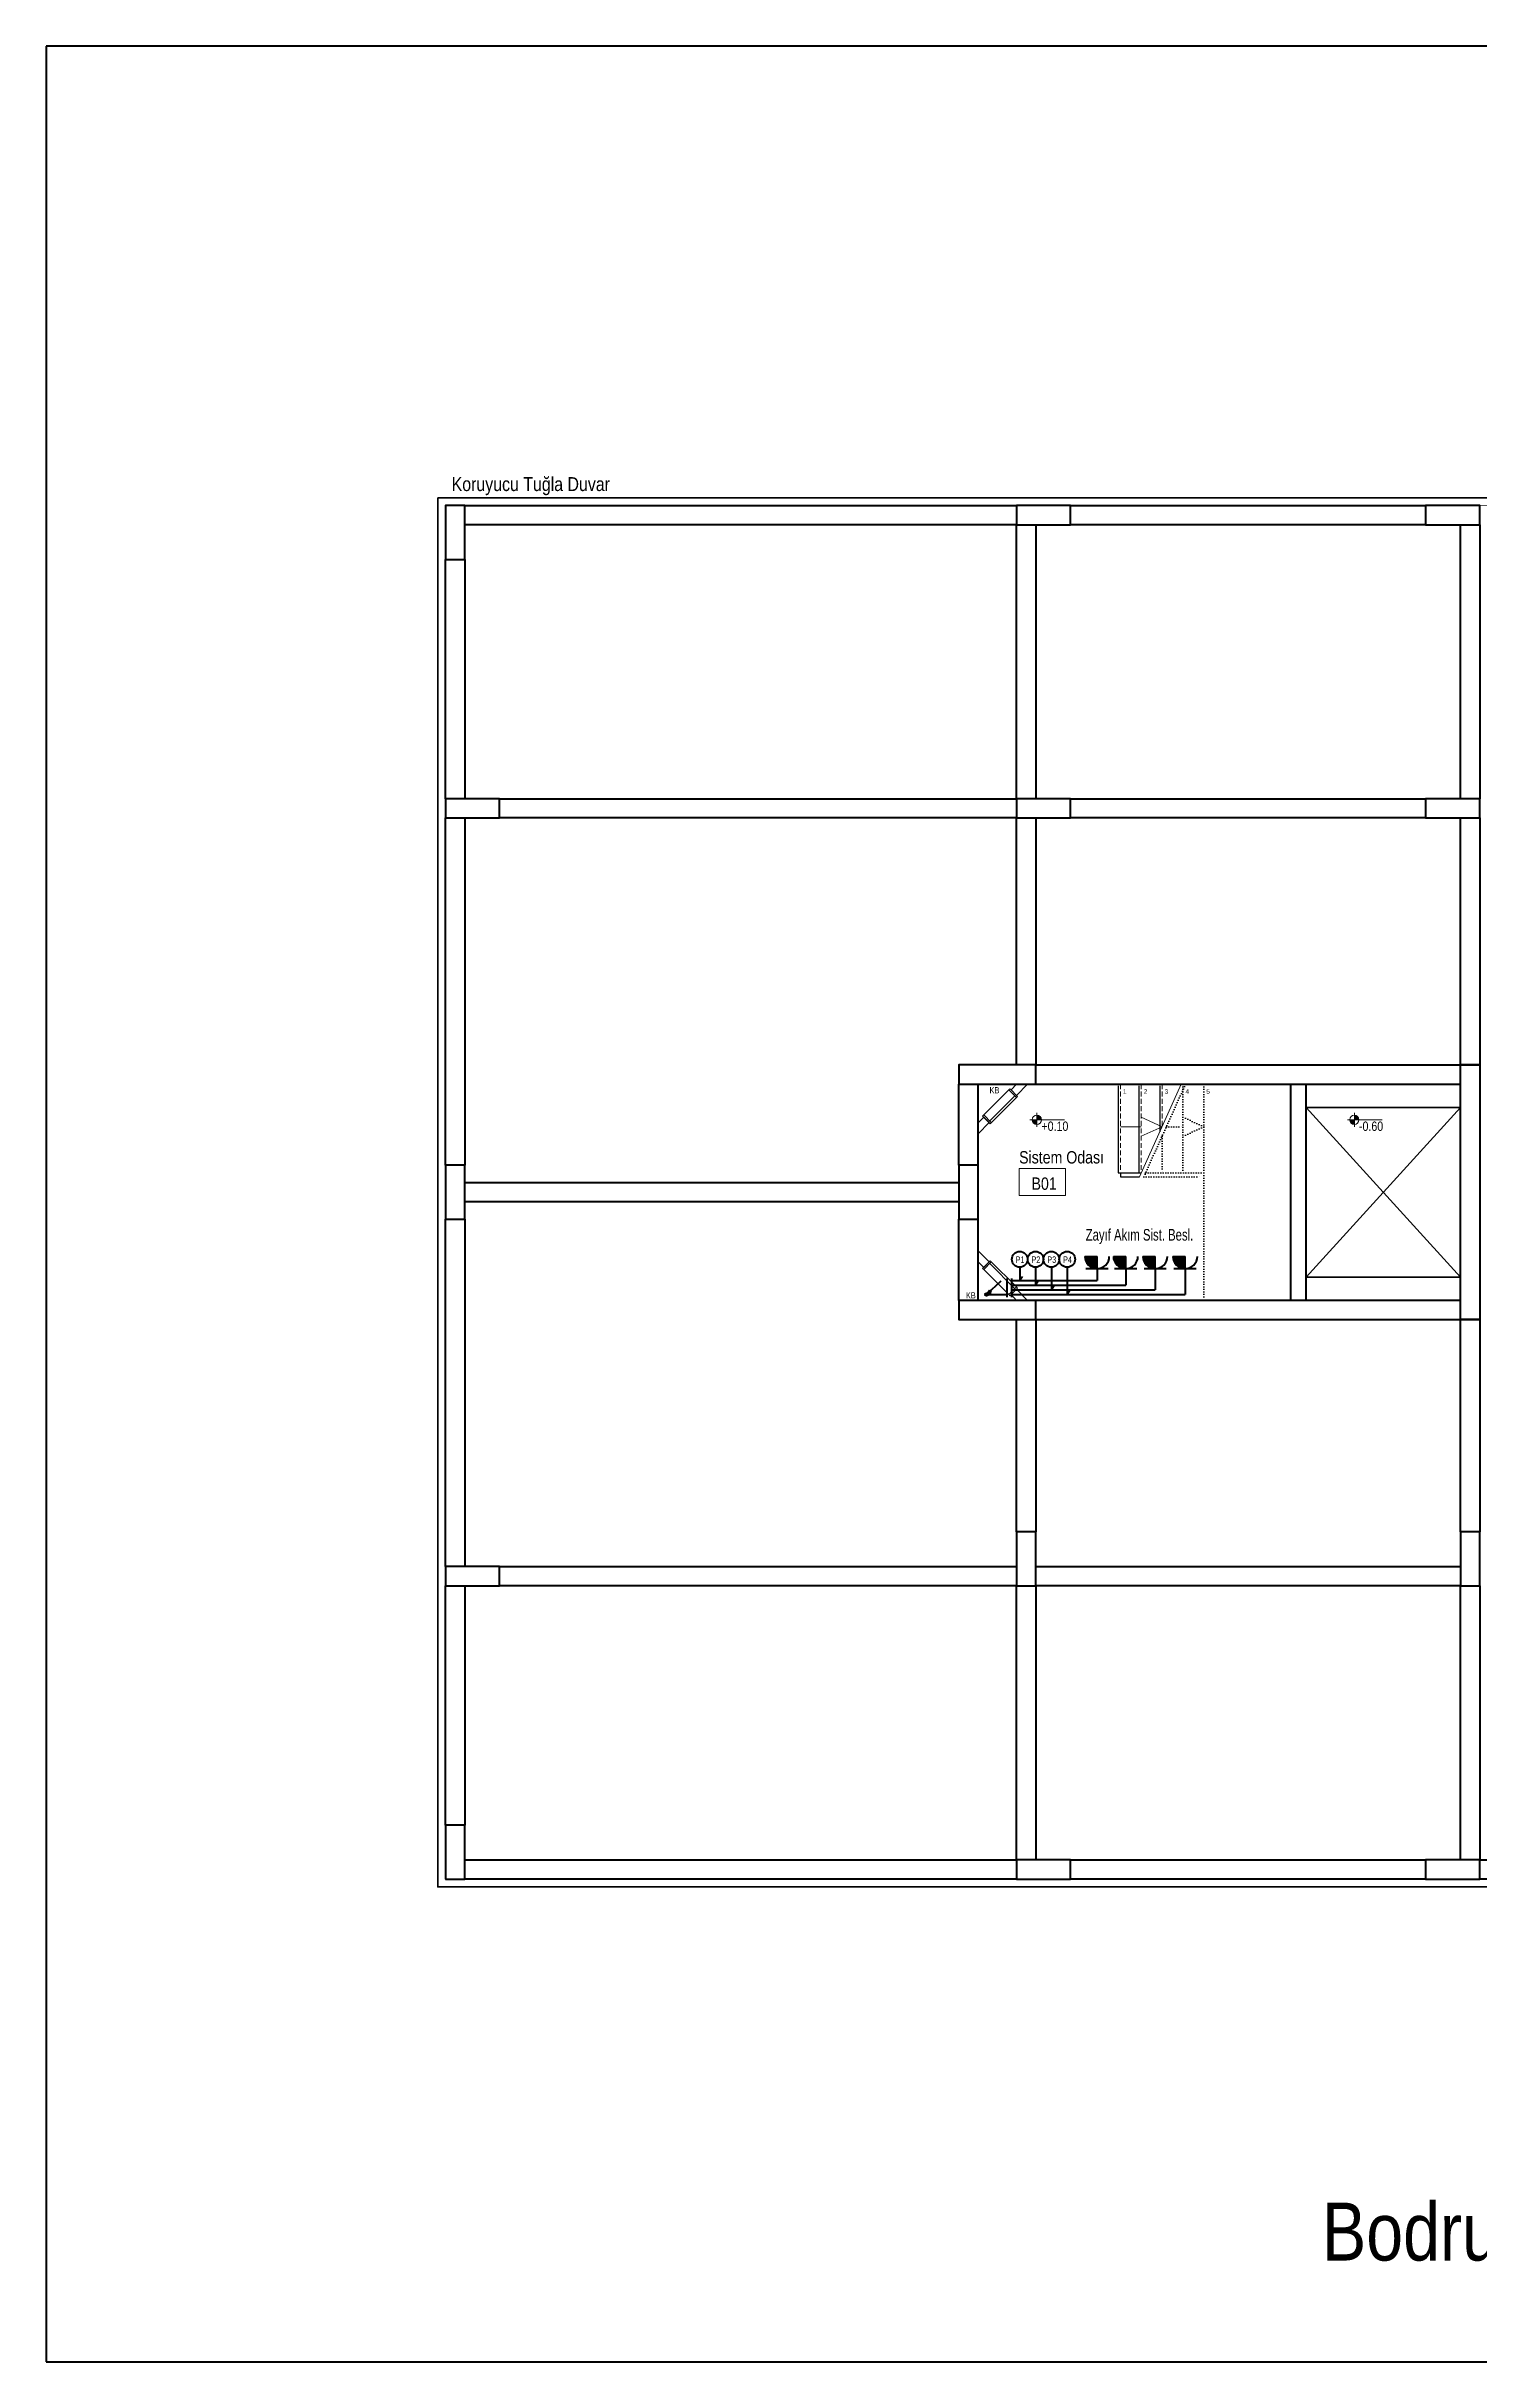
# Model space of a CAD drawing. Header units: millimetres. Extents: x 1852829 to 1882754, y -270850 to -231658.
# Drawn here: x 1853005 to 1854863, y -254055 to -251055 of the extents above; entities that cross this region are included whole.
import ezdxf
from ezdxf.enums import TextEntityAlignment as Align

# ---------------------------------------------------------------- set-up
doc = ezdxf.new("R2010")
doc.units = ezdxf.units.MM
for name, pattern in [('CONTINOUS', [0]), ('CONTINU', [0]), ('izdüşüm arka', [3.175, 0, -3.175]), ('izdüşüm ön', [9.525, 6.35, -3.175]), ('su yalıtım', [30, 12, -18])]:
    doc.linetypes.add(name, pattern=pattern)
for name, color, linetype, lineweight in [('a_ba', 6, 'Continuous', 50), ('a_doğrama', 251, 'Continuous', 20), ('a_duvar', 251, 'Continuous', 35), ('a_görünüş', 32, 'Continuous', 25), ('a_görünüş_ince', 8, 'Continuous', 20), ('a_izdüşüm_arka', 251, 'izdüşüm arka', 30), ('a_izdüşüm_ön', 6, 'izdüşüm ön', 9), ('a_not_kot', 251, 'Continuous', 13), ('a_not_mahal', 253, 'Continuous', 5), ('a_not_misc', 144, 'Continuous', 5), ('a_not_text', 7, 'Continuous', 13), ('a_yalıtım_su', 7, 'su yalıtım', 13), ('a_çerçeve_line', 7, 'Continuous', 50), ('Aydınlatma', 4, 'CONTINOUS', 35), ('diyafon', 6, 'Continuous', 40), ('Genel', 4, 'CONTINOUS', 40), ('Priz', 6, 'CONTINOUS', 40)]:
    doc.layers.add(name, color=color, linetype=linetype, lineweight=lineweight)
doc.styles.add('Grupcad', font='arial.ttf', dxfattribs={"width": 0.7})
doc.styles.add('OL', font='tsimplex.shx', dxfattribs={"width": 0.8, "height": 12})
doc.styles.get("Standard").update_dxf_attribs({"font": 'ARIALN.TTF'})

# ---------------------------------------------------------------- blocks, each defined once
blk = doc.blocks.new('sembol_kot')
at = {"layer": 'a_not_kot'}
for points in [[(0, 10), (0, 0), (10, 0, 0.414214)], [(0, 0), (-10, 0, 0.414214), (0, -10)]]:
    blk.add_hatch(color=256, dxfattribs=at).paths.add_polyline_path(points)
for p, q in [((0, 15), (0, -15)), ((-15, 0), (60, 0))]:
    blk.add_line(p, q, dxfattribs=at)
blk.add_circle((0, 0), 10, dxfattribs=at)
blk = doc.blocks.new('PRIZ1_ETANŞ')
at = {"layer": 'Priz', "linetype": 'CONTINU'}
blk.add_hatch(color=256, dxfattribs=at).paths.add_polyline_path([(0, 0), (15.9, 0), (15.9, 15.9, 0.414214)])
for p, q in [((0, 14.4), (0, -14.4)), ((0, 0), (15.9, 0)), ((15.9, 15.9), (15.9, 0))]:
    blk.add_line(p, q, dxfattribs=at)
blk.add_arc((15.9, 0), 15.9, 90, 270, dxfattribs=at)
blk = doc.blocks.new('ASAGIDAN GELEN HAT')
at = {"linetype": 'Continuous'}
blk.add_hatch(color=0, dxfattribs=at).paths.add_polyline_path([(-5.7, -3.4), (-3.5, -5.6), (0, 0)])
h = blk.add_hatch(color=7, dxfattribs=at)
edge = h.paths.add_edge_path()
edge.add_arc((0, 0), 1.75, 0, 360)
at = {"color": 0, "linetype": 'Continuous'}
for p, q in [((-17.8, -17.8), (0, 0)), ((0, 0), (-5.7, -3.4)), ((0, 0), (-3.5, -5.6)), ((-5.7, -3.4), (-3.5, -5.6))]:
    blk.add_line(p, q, dxfattribs=at)
at = {"color": 7, "linetype": 'Continuous'}
blk.add_circle((0, 0), 1.75, dxfattribs=at)

msp = doc.modelspace()

# ---------------------------------------------------------------- linework, layer by layer
at = {"layer": 'a_ba', "color": 253}
for p, q in [((1854187.7, -252504.4), (1854187.7, -252399.4)), ((1854212.7, -252504.4), (1854212.7, -252399.4)), ((1854287.7, -252399.4), (1854837.7, -252399.4)), ((1854617.7, -252399.4), (1854617.7, -252679.4)), ((1854637.7, -252679.4), (1854637.7, -252399.4)), ((1854187.7, -252679.4), (1854187.7, -252574.4)), ((1854212.7, -252679.4), (1854212.7, -252574.4)), ((1854837.7, -252679.4), (1854287.7, -252679.4))]:
    msp.add_line(p, q, dxfattribs=at)
for points in [[(1853522.7, -251719.4), (1853547.7, -251719.4), (1853547.7, -251649.4), (1853522.7, -251649.4)], [(1853547.7, -251649.4), (1854262.7, -251649.4), (1854262.7, -251674.4), (1853547.7, -251674.4)], [(1854332.7, -251674.4), (1854332.7, -251649.4), (1854262.7, -251649.4), (1854262.7, -251674.4)], [(1854332.7, -251649.4), (1854792.7, -251649.4), (1854792.7, -251674.4), (1854332.7, -251674.4)], [(1854862.7, -251674.4), (1854862.7, -251649.4), (1854792.7, -251649.4), (1854792.7, -251674.4)], [(1854262.7, -251674.4), (1854287.7, -251674.4), (1854287.7, -252029.4), (1854262.7, -252029.4)], [(1854837.7, -251674.4), (1854862.7, -251674.4), (1854862.7, -252029.4), (1854837.7, -252029.4)], [(1853522.7, -251719.4), (1853547.7, -251719.4), (1853547.7, -252029.4), (1853522.7, -252029.4)], [(1853522.7, -252029.4), (1853522.7, -252054.4), (1853592.7, -252054.4), (1853592.7, -252029.4)], [(1853592.7, -252029.4), (1854262.7, -252029.4), (1854262.7, -252054.4), (1853592.7, -252054.4)], [(1854332.7, -252054.4), (1854332.7, -252029.4), (1854262.7, -252029.4), (1854262.7, -252054.4)], [(1854332.7, -252029.4), (1854792.7, -252029.4), (1854792.7, -252054.4), (1854332.7, -252054.4)], [(1854862.7, -252054.4), (1854862.7, -252029.4), (1854792.7, -252029.4), (1854792.7, -252054.4)], [(1853522.7, -252054.4), (1853547.7, -252054.4), (1853547.7, -252504.4), (1853522.7, -252504.4)], [(1854262.7, -252054.4), (1854287.7, -252054.4), (1854287.7, -252374.4), (1854262.7, -252374.4)], [(1854837.7, -252054.4), (1854862.7, -252054.4), (1854862.7, -252374.4), (1854837.7, -252374.4)], [(1854287.7, -252399.4), (1854287.7, -252374.4), (1854187.7, -252374.4), (1854187.7, -252399.4)], [(1854837.7, -252374.4), (1854862.7, -252374.4), (1854862.7, -252704.4), (1854837.7, -252704.4), (1854837.7, -252679.4), (1854837.7, -252679.4), (1854837.7, -252399.4), (1854837.7, -252399.4)], [(1853522.7, -252574.4), (1853547.7, -252574.4), (1853547.7, -252504.4), (1853522.7, -252504.4)], [(1854187.7, -252574.4), (1854212.7, -252574.4), (1854212.7, -252504.4), (1854187.7, -252504.4)], [(1853547.7, -252526.9), (1854187.7, -252526.9), (1854187.7, -252551.9), (1853547.7, -252551.9)], [(1853522.7, -252574.4), (1853547.7, -252574.4), (1853547.7, -253024.4), (1853522.7, -253024.4)], [(1854287.7, -252704.4), (1854287.7, -252679.4), (1854187.7, -252679.4), (1854187.7, -252704.4)], [(1854262.7, -252704.4), (1854287.7, -252704.4), (1854287.7, -252979.4), (1854262.7, -252979.4)], [(1854837.7, -252704.4), (1854862.7, -252704.4), (1854862.7, -252979.4), (1854837.7, -252979.4)], [(1854262.7, -253049.4), (1854287.7, -253049.4), (1854287.7, -252979.4), (1854262.7, -252979.4)], [(1854837.7, -253049.4), (1854862.7, -253049.4), (1854862.7, -252979.4), (1854837.7, -252979.4)], [(1853522.7, -253024.4), (1853522.7, -253049.4), (1853592.7, -253049.4), (1853592.7, -253024.4)], [(1853522.7, -253049.4), (1853547.7, -253049.4), (1853547.7, -253359.4), (1853522.7, -253359.4)], [(1853592.7, -253024.4), (1854262.7, -253024.4), (1854262.7, -253049.4), (1853592.7, -253049.4)], [(1854262.7, -253049.4), (1854287.7, -253049.4), (1854287.7, -253404.4), (1854262.7, -253404.4)], [(1854287.7, -253024.4), (1854837.7, -253024.4), (1854837.7, -253049.4), (1854287.7, -253049.4)], [(1854837.7, -253049.4), (1854862.7, -253049.4), (1854862.7, -253404.4), (1854837.7, -253404.4)], [(1853522.7, -253429.4), (1853547.7, -253429.4), (1853547.7, -253359.4), (1853522.7, -253359.4)], [(1853547.7, -253404.4), (1854262.7, -253404.4), (1854262.7, -253429.4), (1853547.7, -253429.4)], [(1854262.7, -253404.4), (1854262.7, -253429.4), (1854332.7, -253429.4), (1854332.7, -253404.4)], [(1854332.7, -253404.4), (1854792.7, -253404.4), (1854792.7, -253429.4), (1854332.7, -253429.4)], [(1854862.7, -253429.4), (1854862.7, -253404.4), (1854792.7, -253404.4), (1854792.7, -253429.4)], [(1854862.7, -253404.4), (1855577.7, -253404.4), (1855577.7, -253429.4), (1854862.7, -253429.4)]]:
    msp.add_lwpolyline(points, close=True, dxfattribs=at)
for points in [[(1854287.7, -252374.4), (1854837.7, -252374.4)], [(1854287.7, -252704.4), (1854837.7, -252704.4)]]:
    msp.add_lwpolyline(points, dxfattribs=at)
at = {"layer": 'a_doğrama'}
for p, q in [((1854218.6, -252440.6), (1854220, -252442)), ((1854218.6, -252638.1), (1854220, -252636.7))]:
    msp.add_line(p, q, dxfattribs=at)
for points in [[(1854260.3, -252414.5), (1854227.8, -252447)], [(1854262.5, -252416.6), (1854228.5, -252450.5)], [(1854252.6, -252406.7), (1854254, -252405.3)], [(1854252.6, -252406.7), (1854262.5, -252416.6)], [(1854255.4, -252406.7), (1854254, -252405.3)], [(1854262.5, -252413.8), (1854263.9, -252415.2)], [(1854263.9, -252415.2), (1854262.5, -252416.6)], [(1854218.6, -252440.6), (1854220, -252439.2)], [(1854218.6, -252440.6), (1854228.5, -252450.5)], [(1854220, -252439.2), (1854229.9, -252449.1)], [(1854218.6, -252638.1), (1854228.5, -252628.2)], [(1854220, -252639.5), (1854229.9, -252629.6)], [(1854262.5, -252662.1), (1854228.5, -252628.2)], [(1854218.6, -252638.1), (1854220, -252639.5)], [(1854260.3, -252664.3), (1854227.8, -252631.7)], [(1854252.6, -252672), (1854262.5, -252662.1)], [(1854252.6, -252672), (1854254, -252673.5)], [(1854255.4, -252672), (1854254, -252673.5)], [(1854263.9, -252663.6), (1854262.5, -252662.1)], [(1854262.5, -252665), (1854263.9, -252663.6)]]:
    msp.add_lwpolyline(points, dxfattribs=at)
at = {"layer": 'a_duvar'}
for p, q in [((1854837.7, -252374.4), (1854837.7, -252374.4)), ((1854837.7, -252429.4), (1854637.7, -252429.4)), ((1854837.7, -252649.4), (1854637.7, -252649.4))]:
    msp.add_line(p, q, dxfattribs=at)
msp.add_lwpolyline([(1853512.7, -251639.4), (1855612.7, -251639.4), (1855612.7, -253439.4), (1853512.7, -253439.4)], close=True, dxfattribs=at)
for points in [[(1854262.7, -252399.4), (1854255.4, -252406.7)], [(1854255.4, -252406.7), (1854262.5, -252413.8)], [(1854276.9, -252399.4), (1854262.5, -252413.8)], [(1854220, -252442), (1854212.7, -252449.4)], [(1854227.1, -252449.1), (1854212.7, -252463.5)], [(1854220, -252442), (1854227.1, -252449.1)], [(1854227.1, -252629.6), (1854212.7, -252615.2)], [(1854220, -252636.7), (1854212.7, -252629.4)], [(1854220, -252636.7), (1854227.1, -252629.6)], [(1854255.4, -252672), (1854262.5, -252665)], [(1854262.7, -252679.4), (1854255.4, -252672)], [(1854276.9, -252679.4), (1854262.5, -252665)]]:
    msp.add_lwpolyline(points, dxfattribs=at)
at = {"layer": 'a_görünüş', "color": 251}
for p, q in [((1853005.4, -251054.6), (1853005.4, -253584.9)), ((1854394.2, -252401.4), (1854394.2, -252514.4)), ((1854421.2, -252401.4), (1854421.2, -252514.4)), ((1854448.2, -252401.4), (1854448.2, -252461)), ((1854394.2, -252514.4), (1854424.2, -252514.4)), ((1854397.2, -252519.4), (1854422, -252519.4))]:
    msp.add_line(p, q, dxfattribs=at)
msp.add_lwpolyline([(1854397.2, -252514.4), (1854397.2, -252519.4)], dxfattribs=at)
at = {"layer": 'a_görünüş_ince'}
for points in [[(1854252.6, -252406.7), (1854220, -252439.2)], [(1854252.6, -252672), (1854220, -252639.5)]]:
    msp.add_lwpolyline(points, dxfattribs=at)
at = {"layer": 'a_izdüşüm_arka'}
for p, q in [((1854478.2, -252399.4), (1854478.2, -252514.4)), ((1854505.2, -252399.4), (1854505.2, -252514.4)), ((1854451.2, -252466.5), (1854451.2, -252514.4)), ((1854456.7, -252454.4), (1854478.2, -252454.4)), ((1854427.4, -252519.4), (1854500.2, -252519.4)), ((1854429.7, -252514.4), (1854505.2, -252514.4))]:
    msp.add_line(p, q, dxfattribs=at)
for points in [[(1854481.5, -252399.3), (1854427.4, -252519.4)], [(1854505.2, -252454.4), (1854478.2, -252441.9)], [(1854505.2, -252454.4), (1854478.2, -252466.9)], [(1854505.2, -252514.4), (1854505.2, -252679.4)]]:
    msp.add_lwpolyline(points, dxfattribs=at)
at = {"layer": 'a_izdüşüm_ön', "color": 251}
for p, q in [((1854397.2, -252399.4), (1854397.2, -252514.4)), ((1854424.2, -252399.4), (1854424.2, -252514.4)), ((1854451.2, -252399.4), (1854451.2, -252454.4))]:
    msp.add_line(p, q, dxfattribs=at)
at = {"layer": 'a_not_mahal'}
msp.add_lwpolyline([(1854325.9, -252508.7), (1854265.9, -252508.7), (1854265.9, -252543.7), (1854325.9, -252543.7)], close=True, dxfattribs=at)
at = {"layer": 'a_not_misc'}
msp.add_line((1854397.2, -252454.4), (1854424.2, -252454.4), dxfattribs=at)
for points in [[(1854476, -252399.4), (1854422, -252519.4)], [(1854451.2, -252454.4), (1854424.2, -252441.9)], [(1854637.7, -252429.4), (1854837.7, -252649.4)], [(1854837.7, -252429.4), (1854637.7, -252649.4)], [(1854451.2, -252454.4), (1854424.2, -252466.9)]]:
    msp.add_lwpolyline(points, dxfattribs=at)
at = {"layer": 'a_yalıtım_su', "const_width": 1}
msp.add_lwpolyline([(1853522.7, -251649.4), (1855602.7, -251649.4), (1855602.7, -253429.4), (1853522.7, -253429.4)], close=True, dxfattribs=at)
at = {"layer": 'a_çerçeve_line'}
msp.add_lwpolyline([(1872123.9, -254054.6), (1872123.9, -251054.6), (1853005.4, -251054.6), (1853005.4, -254054.6)], close=True, dxfattribs=at)
at = {"layer": 'Aydınlatma'}
for p, q in [((1854266.7, -252653.9), (1854270.3, -252648.6)), ((1854287.2, -252659.9), (1854290.8, -252654.6)), ((1854307.7, -252665.9), (1854311.2, -252660.6)), ((1854328.2, -252671.9), (1854331.7, -252666.6))]:
    msp.add_line(p, q, dxfattribs=at)
at = {"layer": 'diyafon'}
for p, q in [((1854250.5, -252675.2), (1854250.5, -252651.1)), ((1854256.5, -252675.2), (1854256.5, -252651.1))]:
    msp.add_line(p, q, dxfattribs=at)
at = {"layer": 'Priz'}
for p, q in [((1854256.5, -252653.9), (1854366.9, -252653.9)), ((1854256.5, -252659.9), (1854404, -252659.9)), ((1854223.7, -252671.9), (1854250.5, -252671.9)), ((1854256.5, -252665.9), (1854442.2, -252665.9)), ((1854256.5, -252671.9), (1854481, -252671.9))]:
    msp.add_line(p, q, dxfattribs=at)
at = {"layer": 'Priz', "color": 4, "linetype": 'CONTINU'}
for p, q in [((1854266.7, -252636.6), (1854266.7, -252653.9)), ((1854287.2, -252636.6), (1854287.2, -252659.9)), ((1854307.7, -252636.6), (1854307.7, -252665.9)), ((1854328.2, -252636.6), (1854328.2, -252671.9))]:
    msp.add_line(p, q, dxfattribs=at)
at = {"layer": 'Priz', "linetype": 'CONTINU'}
for p, q in [((1854366.9, -252638.3), (1854366.9, -252653.9)), ((1854404, -252638.3), (1854404, -252659.9)), ((1854442.2, -252638.3), (1854442.2, -252665.9)), ((1854481, -252638.3), (1854481, -252671.9))]:
    msp.add_line(p, q, dxfattribs=at)
at = {"layer": 'Priz', "color": 4, "linetype": 'CONTINU'}
for centre in [(1854266.7, -252626.3), (1854287.2, -252626.3), (1854307.7, -252626.3), (1854328.2, -252626.3)]:
    msp.add_circle(centre, 10.2, dxfattribs=at)

# ---------------------------------------------------------------- block references
at = {"layer": 'a_duvar', "xscale": 0.6, "yscale": 0.6, "zscale": 0.6}
for p in [(1854288.9, -252445.4), (1854700.3, -252445.4)]:
    msp.add_blockref('sembol_kot', p, dxfattribs=at)
at = {"layer": 'Genel', "linetype": 'CONTINU', "rotation": 177.9656131705867}
msp.add_blockref('ASAGIDAN GELEN HAT', (1854223.7, -252671.9), dxfattribs=at)
at = {"layer": 'Priz', "linetype": 'CONTINU', "rotation": 90}
for p in [(1854366.9, -252638.3), (1854404, -252638.3), (1854442.2, -252638.3), (1854481, -252638.3)]:
    msp.add_blockref('PRIZ1_ETANŞ', p, dxfattribs=at)

# ---------------------------------------------------------------- texts
at = {"layer": 'a_not_kot'}
for s, p in [('+0.10', (1854294.9, -252459.8)), ('-0.60', (1854706.3, -252459.8))]:
    msp.add_text(s, height=12, dxfattribs=at).set_placement(p)
at = {"layer": 'a_not_mahal'}
for s, height, p in [('KB', 8, (1854227.6, -252411.2)), ('Sistem Odası', 16, (1854265.9, -252502.1)), ('KB', 8, (1854197, -252676.9))]:
    msp.add_text(s, height=height, dxfattribs=at).set_placement(p)
msp.add_text('B01', height=16, rotation=360, dxfattribs=at).set_placement((1854298.3, -252536.2), align=Align.CENTER)
at = {"layer": 'a_not_text'}
for s, height, p in [('Koruyucu Tuğla Duvar', 18, (1853530.6, -251630.8)), ('1', 6, (1854400.5, -252411.8)), ('2', 6, (1854427.5, -252411.8)), ('3', 6, (1854454.5, -252411.8)), ('4', 6, (1854481.5, -252411.8)), ('5', 6, (1854508.5, -252411.8)), ('Bodrum Kat Planı 1/50 ', 75, (1854658.4, -253923.5))]:
    msp.add_text(s, height=height, dxfattribs=at).set_placement(p)
at = {"layer": 'Priz', "color": 4, "linetype": 'CONTINU', "style": 'Grupcad', "width": 0.7}
msp.add_text('Zayıf Akım Sist. Besl.', height=15, dxfattribs=at).set_placement((1854352.2, -252594.5), align=Align.MIDDLE_LEFT)
at = {"layer": 'Priz', "color": 4, "linetype": 'CONTINU', "style": 'OL', "width": 0.7}
for s, p in [('P1', (1854261.4, -252630.9)), ('P2', (1854281.9, -252630.9)), ('P3', (1854302.4, -252630.9)), ('P4', (1854322.9, -252630.9))]:
    msp.add_text(s, height=8.4, dxfattribs=at).set_placement(p)

doc.saveas('drawing.dxf')
